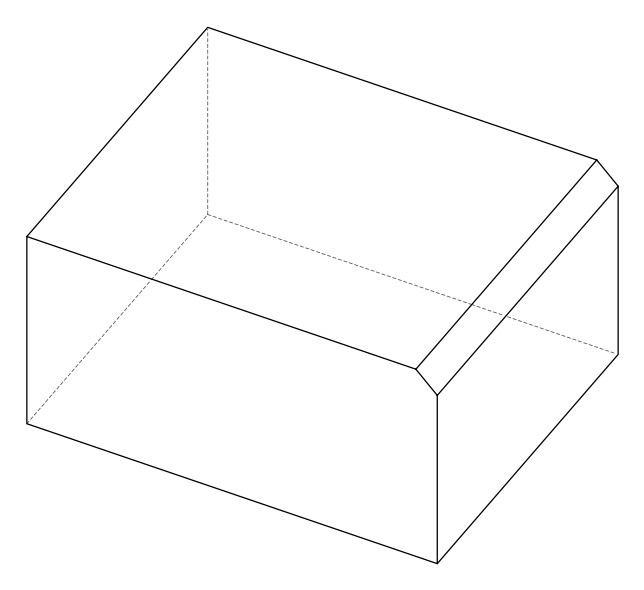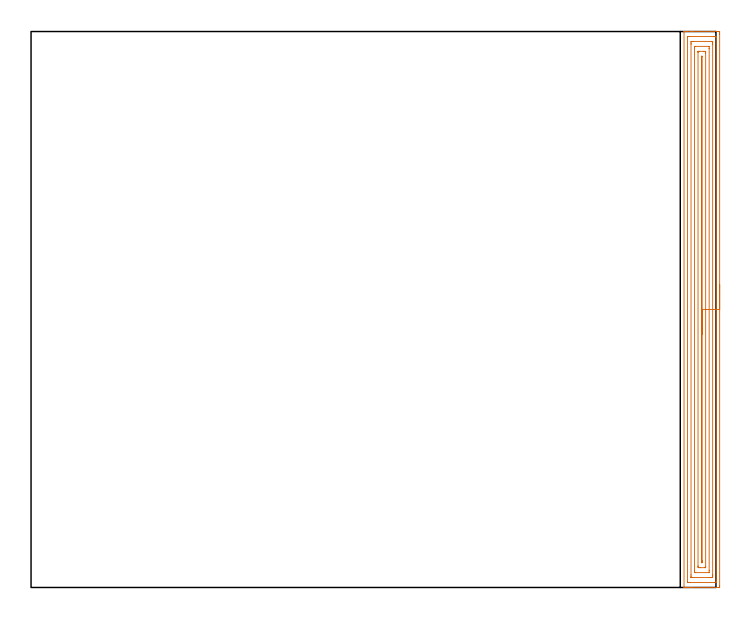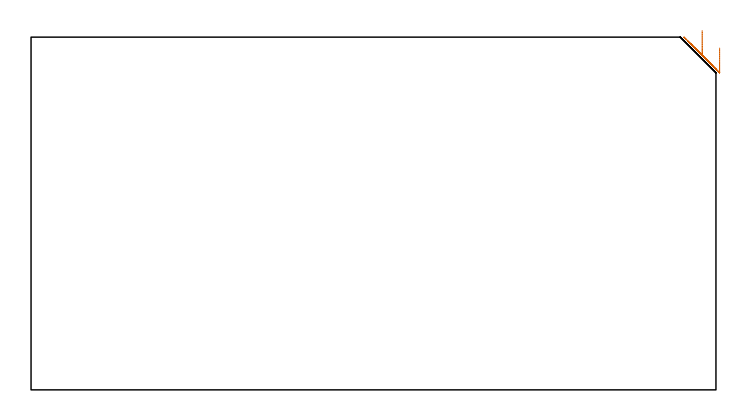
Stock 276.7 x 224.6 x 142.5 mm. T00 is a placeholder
(PLAN: 1 operations, 0 tool changes, 11 min)
(1 AREA_MILL | FG_CHAMFER_SURFACE | UGT0205_001 | 10.96 min | 23284 mm3)
(TOOL UGT0205_001 | Chamfer Mill 20 x 3 x 45 deg. | D20 FL50 Z2)
(OP 1 AREA_MILL)
G17 G21 G94 G90
T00 M6
G54
G17 G0 G90 X278.2 Y122.3 S1061 M3
G43 Z152.5 H0
Z138.1
G94 G1 Y122.262 Z137.228 F250.
Y122.148 Z136.364
Y121.959 Z135.512
Y121.697 Z134.68
Y121.363 Z133.874
Y120.96 Z133.1
Y120.492 Z132.364
Y119.96 Z131.672
Y119.371 Z131.029
Y118.728 Z130.44
Y118.036 Z129.909
Y117.3 Z129.44
Y116.526 Z129.037
Y115.72 Z128.703
Y114.888 Z128.441
Y114.037 Z128.252
Y113.172 Z128.138
Y112.3 Z128.1
Y0.619
X278.196 Y0.267 Z128.102
X278.192 Y0.01 Z128.106
X277.931 Y0. Z128.366
X267.005 Z139.29
X266.46 Z139.837
X266.117 Z140.179
X265.572 Z140.724
X265.229 Z141.066
X264.543 Z141.757
X264.218 Z142.081
X263.837 Z142.454
X263.803 Y0.009 Z142.488
X263.8 Y0.173 Z142.5
Y224.427
X263.802 Y224.591 Z142.488
X263.837 Y224.6 Z142.454
X264.218 Z142.081
X264.543 Z141.757
X265.229 Z141.066
X266.46 Z139.837
X267.005 Z139.29
X267.62 Z138.675
X277.044 Z129.254
X277.659 Y224.596 Z128.639
X278.192 Y224.592 Z128.106
X278.194 Y224.519 Z128.104
X278.199 Y223.981 Z128.101
X278.2 Y223.436 Z128.1
Y112.3
X276.786 Z129.514
X276.785 Y2.392 Z129.515
X276.771 Y2.01 Z129.529
X276.286 Y2.001 Z130.014
X266.117 Y2. Z140.183
X265.631 Y2.001 Z140.669
X265.229 Y2.01 Z141.071
X265.215 Y2.406 Z141.085
X265.214 Y2.421 Z141.086
Y222.208
X265.229 Y222.59 Z141.071
X265.714 Y222.599 Z140.586
X275.883 Y222.6 Z130.417
X276.369 Y222.599 Z129.931
X276.771 Y222.59 Z129.529
X276.785 Y222.194 Z129.515
X276.786 Y222.179 Z129.514
Y112.3
X275.372 Z130.928
X275.371 Y5.087 Z130.929
X275.37 Y4.709 Z130.93
X275.367 Y4.193 Z130.933
X275.364 Y4.014 Z130.936
X275.183 Y4.004 Z131.117
X274.995 Y4.002 Z131.305
X274.299 Y4. Z132.001
X267.005 Y4.001 Z139.295
X266.813 Y4.003 Z139.487
X266.685 Y4.007 Z139.615
X266.642 Y4.01 Z139.658
X266.635 Y4.025 Z139.665
X266.633 Y4.067 Z139.667
X266.63 Y4.193 Z139.67
X266.629 Y4.571 Z139.671
X266.628 Y5.087 Z139.672
X266.629 Y219.513 Z139.671
X266.63 Y219.891 Z139.67
X266.633 Y220.407 Z139.667
X266.635 Y220.586 Z139.665
X266.817 Y220.596 Z139.483
X267.005 Y220.598 Z139.295
X267.701 Y220.6 Z138.599
X274.995 Y220.599 Z131.305
X275.187 Y220.597 Z131.113
X275.315 Y220.593 Z130.985
X275.358 Y220.59 Z130.942
X275.365 Y220.575 Z130.935
X275.367 Y220.533 Z130.933
X275.369 Y220.407 Z130.931
X275.371 Y220.029 Z130.929
Y219.513
X275.372 Y112.3 Z130.928
X273.957 Z132.343
Y6.873
X273.953 Y6.135 Z132.347
X273.95 Y6.027 Z132.35
X273.947 Y6.009 Z132.353
X273.924 Y6.007 Z132.376
X273.871 Y6.004 Z132.429
X273.654 Y6.001 Z132.646
X268.34 Z137.96
X268.13 Y6.003 Z138.17
X268.077 Y6.006 Z138.223
X268.055 Y6.01 Z138.245
X268.05 Y6.021 Z138.25
X268.048 Y6.093 Z138.252
X268.043 Y6.722 Z138.257
Y6.873
Y217.726
X268.047 Y218.465 Z138.253
X268.05 Y218.573 Z138.251
X268.053 Y218.59 Z138.247
X268.076 Y218.593 Z138.224
X268.129 Y218.596 Z138.171
X268.346 Y218.599 Z137.954
X273.66 Z132.64
X273.87 Y218.597 Z132.43
X273.923 Y218.594 Z132.377
X273.945 Y218.59 Z132.355
X273.95 Y218.579 Z132.35
X273.952 Y218.507 Z132.348
X273.957 Y217.878 Z132.343
Y217.726
Y112.3
X272.543 Z133.757
Y8.448
X272.54 Y8.235 Z133.76
X272.536 Y8.094 Z133.764
X272.53 Y8.009 Z133.77
X272.495 Y8.007 Z133.805
X272.332 Y8.003 Z133.968
X272.1 Y8. Z134.2
X270.323 Y8.001 Z135.977
X269.668 Y8.01 Z136.632
X269.464 Y8.032 Z136.836
X269.459 Y8.448 Z136.841
X269.457 Y8.66 Z136.843
Y216.152
X269.46 Y216.365 Z136.84
X269.464 Y216.506 Z136.836
X269.47 Y216.59 Z136.83
X269.505 Y216.593 Z136.795
X269.668 Y216.597 Z136.632
X269.9 Y216.6 Z136.4
X271.677 Y216.599 Z134.623
X272.332 Y216.59 Z133.968
X272.536 Y216.568 Z133.764
X272.541 Y216.152 Z133.759
X272.542 Y215.94 Z133.758
X272.543 Y112.3 Z133.757
X271.129 Z135.171
Y10.764
X271.128 Y10.447 Z135.172
X271.125 Y10.211 Z135.175
X271.122 Y10.042 Z135.178
X271.117 Y10.01 Z135.183
X271.05 Y10.004 Z135.25
X270.999 Y10.002 Z135.301
X270.888 Y10.007 Z135.412
X270.879 Y10.01 Z135.421
X270.877 Y10.018 Z135.423
X270.874 Y10.054 Z135.426
X270.872 Y10.13 Z135.428
X270.871 Y214.153 Z135.429
X270.873 Y214.412 Z135.427
X270.877 Y214.58 Z135.423
X270.878 Y214.59 Z135.422
X270.887 Y214.594 Z135.413
X270.918 Y214.597 Z135.382
X271. Y214.599 Z135.3
X271.112 Y214.593 Z135.188
X271.12 Y214.59 Z135.18
X271.123 Y214.582 Z135.177
X271.126 Y214.546 Z135.174
X271.128 Y214.47 Z135.172
X271.129 Y112.3 Z135.171
Y111.428 Z135.209
Y110.564 Z135.323
Y109.712 Z135.512
Y108.88 Z135.774
Y108.074 Z136.108
Y107.3 Z136.511
Y106.564 Z136.98
Y105.872 Z137.511
Y105.229 Z138.1
Y104.64 Z138.743
Y104.108 Z139.435
Y103.64 Z140.171
Y103.237 Z140.945
Y102.903 Z141.751
Y102.641 Z142.583
Y102.452 Z143.435
Y102.338 Z144.3
Y102.3 Z145.171
G0 Z152.5
M5
M2
